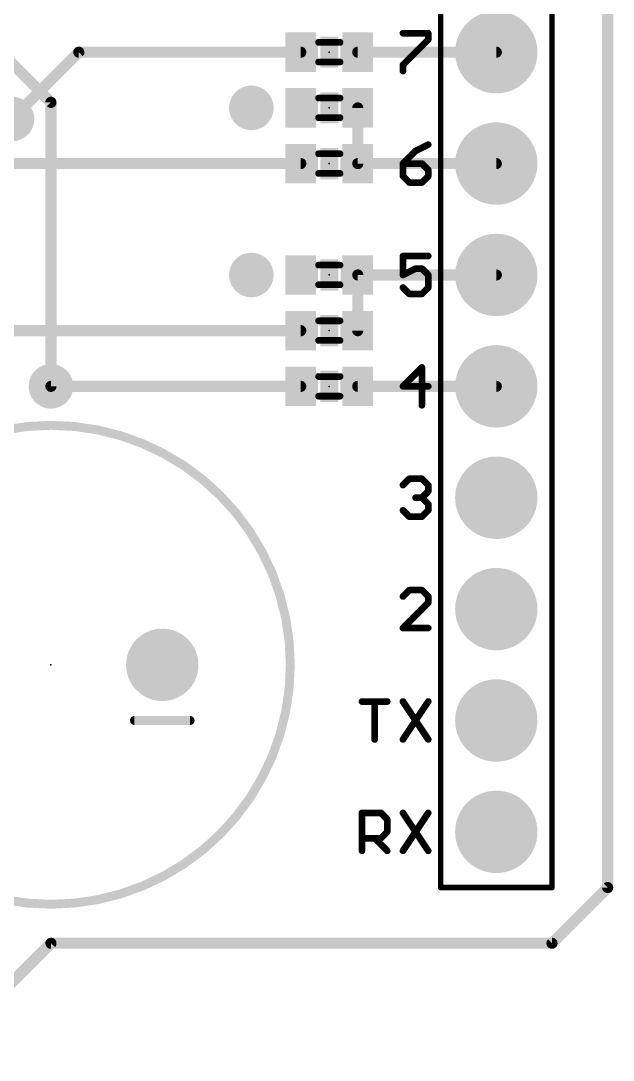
# Model space of a CAD drawing. Extents: x -7.6 to 53.5, y -11.4 to 75.3.
# Drawn here: x 39.95 to 53.47, y -0.13 to 23.58 of the extents above; entities that cross this region are included whole.
import ezdxf

# ---------------------------------------------------------------- set-up
doc = ezdxf.new("R2010")
doc.units = 0
for name, color, linetype in [('1', 12, 'CONTINUOUS'), ('16', 132, 'CONTINUOUS'), ('17', 110, 'CONTINUOUS'), ('18', 110, 'CONTINUOUS'), ('20', 53, 'CONTINUOUS'), ('21', 41, 'CONTINUOUS'), ('23', 53, 'CONTINUOUS'), ('51', 53, 'CONTINUOUS')]:
    doc.layers.add(name, color=color, linetype=linetype)

# ---------------------------------------------------------------- blocks, each defined once
blk = doc.blocks.new('ROUNDP')
at = {"const_width": 0.5}
blk.add_lwpolyline([(0, -0.25, 1), (0, 0.25, 1), (0, -0.25)], format="xyb", dxfattribs=at)
blk = doc.blocks.new('RECT')
blk.add_solid([(-0.5, -0.5), (0.5, -0.5), (-0.5, 0.5), (0.5, 0.5)])
blk = doc.blocks.new('ROUNDV')
at = {"const_width": 0.5}
blk.add_lwpolyline([(0, -0.25, 1), (0, 0.25, 1), (0, -0.25)], format="xyb", dxfattribs=at)

msp = doc.modelspace()

# ---------------------------------------------------------------- linework, layer by layer
at = {"layer": '1'}
for points, const_width in [([(53.34, 57.15), (53.34, 3.81)], 0.2032), ([(39.751, 21.336), (41.275, 22.86)], 0.254), ([(41.275, 22.86), (46.34, 22.86)], 0.254), ([(47.64, 22.86), (50.8, 22.86)], 0.254), ([(47.64, 21.59), (47.64, 20.32)], 0.254), ([(39.497, 20.32), (46.34, 20.32)], 0.254), ([(47.64, 20.32), (50.8, 20.32)], 0.254), ([(47.64, 16.51), (47.64, 17.78)], 0.254), ([(47.64, 17.78), (50.8, 17.78)], 0.254), ([(39.624, 16.51), (46.34, 16.51)], 0.254), ([(40.64, 15.24), (46.34, 15.24)], 0.254), ([(47.64, 15.24), (50.8, 15.24)], 0.254), ([(53.34, 3.81), (52.07, 2.54)], 0.2032), ([(40.64, 2.54), (38.1, 0)], 0.2032), ([(52.07, 2.54), (40.64, 2.54)], 0.2032)]:
    msp.add_lwpolyline(points, dxfattribs=dict(at, const_width=const_width))
for points, const_width in [([(41.275, 22.9235, 1), (41.275, 22.7965)], 0.127), ([(41.3199, 22.8151, 1), (41.2301, 22.9049)], 0.127), ([(46.34, 22.7965, 1), (46.34, 22.9235)], 0.127), ([(47.64, 22.9235, 1), (47.64, 22.7965)], 0.127), ([(50.8, 22.7965, 1), (50.8, 22.9235)], 0.127), ([(47.7035, 21.59, 1), (47.5765, 21.59)], 0.127), ([(46.34, 20.2565, 1), (46.34, 20.3835)], 0.127), ([(47.64, 20.3835, 1), (47.64, 20.2565)], 0.127), ([(50.8, 20.2565, 1), (50.8, 20.3835)], 0.127), ([(47.5765, 20.32, 1), (47.7035, 20.32)], 0.127), ([(47.7035, 17.78, 1), (47.5765, 17.78)], 0.127), ([(47.64, 17.8435, 1), (47.64, 17.7165)], 0.127), ([(50.8, 17.7165, 1), (50.8, 17.8435)], 0.127), ([(46.34, 16.4465, 1), (46.34, 16.5735)], 0.127), ([(47.5765, 16.51, 1), (47.7035, 16.51)], 0.127), ([(40.64, 15.3035, 1), (40.64, 15.1765)], 0.127), ([(46.34, 15.1765, 1), (46.34, 15.3035)], 0.127), ([(47.64, 15.3035, 1), (47.64, 15.1765)], 0.127), ([(50.8, 15.1765, 1), (50.8, 15.3035)], 0.127), ([(53.2892, 3.81, 1), (53.3908, 3.81)], 0.1016), ([(53.3759, 3.7741, 1), (53.3041, 3.8459)], 0.1016), ([(40.64, 2.5908, 1), (40.64, 2.4892)], 0.1016), ([(40.6759, 2.5041, 1), (40.6041, 2.5759)], 0.1016), ([(52.0341, 2.5759, 1), (52.1059, 2.5041)], 0.1016), ([(52.07, 2.4892, 1), (52.07, 2.5908)], 0.1016)]:
    msp.add_lwpolyline(points, format="xyb", dxfattribs=dict(at, const_width=const_width))
at = {"layer": '16'}
for points, const_width in [([(53.34, 57.15), (53.34, 3.81)], 0.2032), ([(40.64, 21.717), (39.37, 22.987)], 0.254), ([(40.64, 15.24), (40.64, 21.717)], 0.254), ([(53.34, 3.81), (52.07, 2.54)], 0.2032), ([(40.64, 2.54), (38.1, 0)], 0.2032), ([(52.07, 2.54), (40.64, 2.54)], 0.2032)]:
    msp.add_lwpolyline(points, dxfattribs=dict(at, const_width=const_width))
for points, const_width in [([(40.7035, 21.717, 1), (40.5765, 21.717)], 0.127), ([(40.5951, 21.6721, 1), (40.6849, 21.7619)], 0.127), ([(40.5765, 15.24, 1), (40.7035, 15.24)], 0.127), ([(53.2892, 3.81, 1), (53.3908, 3.81)], 0.1016), ([(53.3759, 3.7741, 1), (53.3041, 3.8459)], 0.1016), ([(40.64, 2.5908, 1), (40.64, 2.4892)], 0.1016), ([(40.6759, 2.5041, 1), (40.6041, 2.5759)], 0.1016), ([(52.0341, 2.5759, 1), (52.1059, 2.5041)], 0.1016), ([(52.07, 2.4892, 1), (52.07, 2.5908)], 0.1016)]:
    msp.add_lwpolyline(points, format="xyb", dxfattribs=dict(at, const_width=const_width))
at = {"layer": '20', "const_width": 0.2032}
for points in [[(53.34, 3.81), (53.34, 57.15)], [(52.07, 2.54), (53.34, 3.81)], [(38.1, 0), (40.64, 2.54)], [(40.64, 2.54), (52.07, 2.54)]]:
    msp.add_lwpolyline(points, dxfattribs=at)
at = {"layer": '20', "const_width": 0.1016}
for points in [[(53.2892, 3.81, 1), (53.3908, 3.81)], [(53.3759, 3.7741, 1), (53.3041, 3.8459)], [(40.64, 2.5908, 1), (40.64, 2.4892)], [(40.6759, 2.5041, 1), (40.6041, 2.5759)], [(52.0341, 2.5759, 1), (52.1059, 2.5041)], [(52.07, 2.4892, 1), (52.07, 2.5908)]]:
    msp.add_lwpolyline(points, format="xyb", dxfattribs=at)
at = {"layer": '21'}
for points, const_width in [([(48.6707, 23.2925), (49.2469, 23.2925)], 0.1524), ([(49.2469, 23.2925), (49.2469, 23.1485)], 0.1524), ([(49.2469, 23.1485), (48.6707, 22.5723)], 0.1524), ([(48.6707, 22.5723), (48.6707, 22.4282)], 0.1524), ([(48.9588, 20.6085), (48.6707, 20.3204)], 0.1524), ([(49.2469, 20.7525), (48.9588, 20.6085)], 0.1524), ([(48.6707, 20.3204), (48.6707, 20.0323)], 0.1524), ([(49.1029, 20.3204), (48.6707, 20.3204)], 0.1524), ([(49.2469, 20.1763), (49.1029, 20.3204)], 0.1524), ([(49.2469, 20.0323), (49.2469, 20.1763)], 0.1524), ([(48.6707, 20.0323), (48.8147, 19.8882)], 0.1524), ([(48.8147, 19.8882), (49.1029, 19.8882)], 0.1524), ([(49.1029, 19.8882), (49.2469, 20.0323)], 0.1524), ([(49.2469, 18.2125), (48.6707, 18.2125)], 0.1524), ([(48.6707, 18.2125), (48.6707, 17.7804)], 0.1524), ([(48.6707, 17.7804), (48.9588, 17.9244)], 0.1524), ([(48.9588, 17.9244), (49.1029, 17.9244)], 0.1524), ([(49.1029, 17.9244), (49.2469, 17.7804)], 0.1524), ([(49.2469, 17.7804), (49.2469, 17.4923)], 0.1524), ([(48.8147, 17.3482), (48.6707, 17.4923)], 0.1524), ([(49.2469, 17.4923), (49.1029, 17.3482)], 0.1524), ([(49.1029, 17.3482), (48.8147, 17.3482)], 0.1524), ([(49.1029, 15.6725), (48.6707, 15.2404)], 0.1524), ([(49.1029, 14.8082), (49.1029, 15.6725)], 0.1524), ([(48.6707, 15.2404), (49.2469, 15.2404)], 0.1524), ([(48.6707, 12.9885), (48.8147, 13.1325)], 0.1524), ([(48.8147, 13.1325), (49.1029, 13.1325)], 0.1524), ([(49.1029, 13.1325), (49.2469, 12.9885)], 0.1524), ([(49.2469, 12.9885), (49.2469, 12.8444)], 0.1524), ([(49.2469, 12.8444), (49.1029, 12.7004)], 0.1524), ([(49.1029, 12.7004), (48.9588, 12.7004)], 0.1524), ([(49.1029, 12.7004), (49.2469, 12.5563)], 0.1524), ([(49.2469, 12.5563), (49.2469, 12.4123)], 0.1524), ([(48.8147, 12.2682), (48.6707, 12.4123)], 0.1524), ([(49.1029, 12.2682), (48.8147, 12.2682)], 0.1524), ([(49.2469, 12.4123), (49.1029, 12.2682)], 0.1524), ([(48.8147, 10.5925), (48.6707, 10.4485)], 0.1524), ([(49.1029, 10.5925), (48.8147, 10.5925)], 0.1524), ([(49.2469, 10.4485), (49.1029, 10.5925)], 0.1524), ([(49.2469, 10.3044), (49.2469, 10.4485)], 0.1524), ([(48.6707, 9.7282), (49.2469, 10.3044)], 0.1524), ([(49.2469, 9.7282), (48.6707, 9.7282)], 0.1524), ([(47.7352, 8.0525), (48.3114, 8.0525)], 0.1524), ([(48.0233, 7.1882), (48.0233, 8.0525)], 0.1524), ([(48.6707, 8.0525), (49.2469, 7.1882)], 0.1524), ([(49.2469, 8.0525), (48.6707, 7.1882)], 0.1524), ([(42.545, 7.62), (43.815, 7.62)], 0.2032), ([(47.7352, 4.6482), (47.7352, 5.5125)], 0.1524), ([(47.7352, 5.5125), (48.1673, 5.5125)], 0.1524), ([(48.1673, 5.5125), (48.3114, 5.3685)], 0.1524), ([(48.6707, 5.5125), (49.2469, 4.6482)], 0.1524), ([(49.2469, 5.5125), (48.6707, 4.6482)], 0.1524), ([(48.3114, 5.3685), (48.3114, 5.0804)], 0.1524), ([(48.1673, 4.9363), (47.7352, 4.9363)], 0.1524), ([(48.0233, 4.9363), (48.3114, 4.6482)], 0.1524), ([(48.3114, 5.0804), (48.1673, 4.9363)], 0.1524)]:
    msp.add_lwpolyline(points, dxfattribs=dict(at, const_width=const_width))
for points, const_width in [([(48.6707, 23.3306, 1), (48.6707, 23.2544)], 0.0762), ([(49.285, 23.2925, 1), (49.2088, 23.2925)], 0.0762), ([(49.2469, 23.2544, 1), (49.2469, 23.3306)], 0.0762), ([(49.2088, 23.1485, 1), (49.285, 23.1485)], 0.0762), ([(49.2738, 23.1215, 1), (49.22, 23.1754)], 0.0762), ([(48.6437, 22.5992, 1), (48.6976, 22.5453)], 0.0762), ([(48.7088, 22.5723, 1), (48.6326, 22.5723)], 0.0762), ([(48.6326, 22.4282, 1), (48.7088, 22.4282)], 0.0762), ([(48.9418, 20.6426, 1), (48.9758, 20.5744)], 0.0762), ([(48.9857, 20.5815, 1), (48.9319, 20.6354)], 0.0762), ([(49.2639, 20.7185, 1), (49.2299, 20.7866)], 0.0762), ([(48.6437, 20.3473, 1), (48.6976, 20.2934)], 0.0762), ([(48.7088, 20.3204, 1), (48.6326, 20.3204)], 0.0762), ([(48.6707, 20.3585, 1), (48.6707, 20.2823)], 0.0762), ([(49.1298, 20.3473, 1), (49.0759, 20.2934)], 0.0762), ([(49.1029, 20.2823, 1), (49.1029, 20.3585)], 0.0762), ([(49.285, 20.1763, 1), (49.2088, 20.1763)], 0.0762), ([(49.22, 20.1494, 1), (49.2738, 20.2033)], 0.0762), ([(48.6976, 20.0592, 1), (48.6437, 20.0053)], 0.0762), ([(48.6326, 20.0323, 1), (48.7088, 20.0323)], 0.0762), ([(48.8147, 19.9263, 1), (48.8147, 19.8501)], 0.0762), ([(48.7878, 19.8613, 1), (48.8417, 19.9151)], 0.0762), ([(49.0759, 19.9151, 1), (49.1298, 19.8613)], 0.0762), ([(49.1029, 19.8501, 1), (49.1029, 19.9263)], 0.0762), ([(49.2088, 20.0323, 1), (49.285, 20.0323)], 0.0762), ([(49.2738, 20.0053, 1), (49.22, 20.0592)], 0.0762), ([(48.6707, 18.2506, 1), (48.6707, 18.1744)], 0.0762), ([(48.7088, 18.2125, 1), (48.6326, 18.2125)], 0.0762), ([(49.2469, 18.1744, 1), (49.2469, 18.2506)], 0.0762), ([(48.6536, 17.8144, 1), (48.6877, 17.7463)], 0.0762), ([(48.6326, 17.7804, 1), (48.7088, 17.7804)], 0.0762), ([(48.9588, 17.9625, 1), (48.9588, 17.8863)], 0.0762), ([(48.9758, 17.8903, 1), (48.9418, 17.9585)], 0.0762), ([(49.1298, 17.9514, 1), (49.0759, 17.8975)], 0.0762), ([(49.1029, 17.8863, 1), (49.1029, 17.9625)], 0.0762), ([(49.285, 17.7804, 1), (49.2088, 17.7804)], 0.0762), ([(49.22, 17.7534, 1), (49.2738, 17.8073)], 0.0762), ([(48.6976, 17.5192, 1), (48.6437, 17.4653)], 0.0762), ([(49.2738, 17.4653, 1), (49.22, 17.5192)], 0.0762), ([(48.8147, 17.3863, 1), (48.8147, 17.3101)], 0.0762), ([(48.7878, 17.3213, 1), (48.8417, 17.3751)], 0.0762), ([(49.0759, 17.3751, 1), (49.1298, 17.3213)], 0.0762), ([(49.1029, 17.3101, 1), (49.1029, 17.3863)], 0.0762), ([(49.2088, 17.4923, 1), (49.285, 17.4923)], 0.0762), ([(49.141, 15.6725, 1), (49.0648, 15.6725)], 0.0762), ([(49.1298, 15.6456, 1), (49.0759, 15.6995)], 0.0762), ([(48.6437, 15.2673, 1), (48.6976, 15.2134)], 0.0762), ([(48.6707, 15.2785, 1), (48.6707, 15.2023)], 0.0762), ([(49.2469, 15.2023, 1), (49.2469, 15.2785)], 0.0762), ([(49.0648, 14.8082, 1), (49.141, 14.8082)], 0.0762), ([(40.64, 3.429, 1), (40.64, 14.351, 1), (40.64, 3.429)], 0.2032), ([(48.6437, 13.0154, 1), (48.6976, 12.9615)], 0.0762), ([(48.8147, 13.1706, 1), (48.8147, 13.0944)], 0.0762), ([(48.8417, 13.1056, 1), (48.7878, 13.1595)], 0.0762), ([(49.1298, 13.1595, 1), (49.0759, 13.1056)], 0.0762), ([(49.1029, 13.0944, 1), (49.1029, 13.1706)], 0.0762), ([(49.285, 12.9885, 1), (49.2088, 12.9885)], 0.0762), ([(49.22, 12.9615, 1), (49.2738, 13.0154)], 0.0762), ([(49.2088, 12.8444, 1), (49.285, 12.8444)], 0.0762), ([(49.2738, 12.8175, 1), (49.22, 12.8714)], 0.0762), ([(48.9588, 12.7385, 1), (48.9588, 12.6623)], 0.0762), ([(49.1298, 12.7273, 1), (49.0759, 12.6734)], 0.0762), ([(49.0759, 12.7273, 1), (49.1298, 12.6734)], 0.0762), ([(49.1029, 12.6623, 1), (49.1029, 12.7385)], 0.0762), ([(49.285, 12.5563, 1), (49.2088, 12.5563)], 0.0762), ([(49.22, 12.5294, 1), (49.2738, 12.5833)], 0.0762), ([(48.6976, 12.4392, 1), (48.6437, 12.3853)], 0.0762), ([(48.8147, 12.3063, 1), (48.8147, 12.2301)], 0.0762), ([(48.7878, 12.2413, 1), (48.8417, 12.2951)], 0.0762), ([(49.0759, 12.2951, 1), (49.1298, 12.2413)], 0.0762), ([(49.1029, 12.2301, 1), (49.1029, 12.3063)], 0.0762), ([(49.2088, 12.4123, 1), (49.285, 12.4123)], 0.0762), ([(49.2738, 12.3853, 1), (49.22, 12.4392)], 0.0762), ([(48.8147, 10.6306, 1), (48.8147, 10.5544)], 0.0762), ([(48.8417, 10.5656, 1), (48.7878, 10.6195)], 0.0762), ([(49.1298, 10.6195, 1), (49.0759, 10.5656)], 0.0762), ([(49.1029, 10.5544, 1), (49.1029, 10.6306)], 0.0762), ([(48.6437, 10.4754, 1), (48.6976, 10.4215)], 0.0762), ([(49.285, 10.4485, 1), (49.2088, 10.4485)], 0.0762), ([(49.22, 10.4215, 1), (49.2738, 10.4754)], 0.0762), ([(49.2088, 10.3044, 1), (49.285, 10.3044)], 0.0762), ([(49.2738, 10.2775, 1), (49.22, 10.3314)], 0.0762), ([(48.6707, 9.7663, 1), (48.6707, 9.6901)], 0.0762), ([(48.6437, 9.7551, 1), (48.6976, 9.7013)], 0.0762), ([(49.2469, 9.6901, 1), (49.2469, 9.7663)], 0.0762), ([(47.7352, 8.0906, 1), (47.7352, 8.0144)], 0.0762), ([(48.0614, 8.0525, 1), (47.9852, 8.0525)], 0.0762), ([(48.3114, 8.0144, 1), (48.3114, 8.0906)], 0.0762), ([(48.7024, 8.0737, 1), (48.639, 8.0314)], 0.0762), ([(49.2786, 8.0314, 1), (49.2152, 8.0737)], 0.0762), ([(42.545, 7.6708, 1), (42.545, 7.5692)], 0.1016), ([(43.815, 7.5692, 1), (43.815, 7.6708)], 0.1016), ([(47.9852, 7.1882, 1), (48.0614, 7.1882)], 0.0762), ([(48.639, 7.2093, 1), (48.7024, 7.1671)], 0.0762), ([(49.2152, 7.1671, 1), (49.2786, 7.2093)], 0.0762), ([(47.7733, 5.5125, 1), (47.6971, 5.5125)], 0.0762), ([(47.7352, 5.5506, 1), (47.7352, 5.4744)], 0.0762), ([(48.1943, 5.5395, 1), (48.1404, 5.4856)], 0.0762), ([(48.1673, 5.4744, 1), (48.1673, 5.5506)], 0.0762), ([(48.7024, 5.5337, 1), (48.639, 5.4914)], 0.0762), ([(49.2786, 5.4914, 1), (49.2152, 5.5337)], 0.0762), ([(48.3495, 5.3685, 1), (48.2733, 5.3685)], 0.0762), ([(48.2844, 5.3415, 1), (48.3383, 5.3954)], 0.0762), ([(47.7352, 4.9744, 1), (47.7352, 4.8982)], 0.0762), ([(48.0502, 4.9633, 1), (47.9963, 4.9094)], 0.0762), ([(48.1404, 4.9633, 1), (48.1943, 4.9094)], 0.0762), ([(48.1673, 4.8982, 1), (48.1673, 4.9744)], 0.0762), ([(48.2733, 5.0804, 1), (48.3495, 5.0804)], 0.0762), ([(48.3383, 5.0534, 1), (48.2844, 5.1073)], 0.0762), ([(47.6971, 4.6482, 1), (47.7733, 4.6482)], 0.0762), ([(48.2844, 4.6213, 1), (48.3383, 4.6751)], 0.0762), ([(48.639, 4.6693, 1), (48.7024, 4.6271)], 0.0762), ([(49.2152, 4.6271, 1), (49.2786, 4.6693)], 0.0762)]:
    msp.add_lwpolyline(points, format="xyb", dxfattribs=dict(at, const_width=const_width))
at = {"layer": '23'}
for p in [(46.99, 22.86), (46.99, 21.59), (46.99, 20.32), (46.99, 17.78), (46.99, 16.51), (46.99, 15.24), (40.64, 8.89)]:
    msp.add_point(p, dxfattribs=at)
at = {"layer": '51'}
for points, const_width in [([(53.34, 3.81), (53.34, 57.15)], 0.254), ([(49.53, 3.81), (49.53, 24.13)], 0.127), ([(52.07, 24.13), (52.07, 3.81)], 0.127), ([(46.745, 23.084), (47.235, 23.084)], 0.1524), ([(47.235, 22.636), (46.745, 22.636)], 0.1524), ([(46.745, 21.814), (47.235, 21.814)], 0.1524), ([(47.235, 21.366), (46.745, 21.366)], 0.1524), ([(46.745, 20.544), (47.235, 20.544)], 0.1524), ([(47.235, 20.096), (46.745, 20.096)], 0.1524), ([(46.745, 18.004), (47.235, 18.004)], 0.1524), ([(47.235, 17.556), (46.745, 17.556)], 0.1524), ([(46.745, 16.734), (47.235, 16.734)], 0.1524), ([(47.235, 16.286), (46.745, 16.286)], 0.1524), ([(46.745, 15.464), (47.235, 15.464)], 0.1524), ([(47.235, 15.016), (46.745, 15.016)], 0.1524), ([(52.07, 3.81), (49.53, 3.81)], 0.127), ([(52.07, 2.54), (53.34, 3.81)], 0.254), ([(38.1, 0), (40.64, 2.54)], 0.254), ([(40.64, 2.54), (52.07, 2.54)], 0.254)]:
    msp.add_lwpolyline(points, dxfattribs=dict(at, const_width=const_width))
for points, const_width in [([(46.745, 23.1221, 1), (46.745, 23.0459)], 0.0762), ([(47.235, 23.0459, 1), (47.235, 23.1221)], 0.0762), ([(46.745, 22.6741, 1), (46.745, 22.5979)], 0.0762), ([(47.235, 22.5979, 1), (47.235, 22.6741)], 0.0762), ([(46.745, 21.8521, 1), (46.745, 21.7759)], 0.0762), ([(47.235, 21.7759, 1), (47.235, 21.8521)], 0.0762), ([(46.745, 21.4041, 1), (46.745, 21.3279)], 0.0762), ([(47.235, 21.3279, 1), (47.235, 21.4041)], 0.0762), ([(46.745, 20.5821, 1), (46.745, 20.5059)], 0.0762), ([(47.235, 20.5059, 1), (47.235, 20.5821)], 0.0762), ([(46.745, 20.1341, 1), (46.745, 20.0579)], 0.0762), ([(47.235, 20.0579, 1), (47.235, 20.1341)], 0.0762), ([(46.745, 18.0421, 1), (46.745, 17.9659)], 0.0762), ([(47.235, 17.9659, 1), (47.235, 18.0421)], 0.0762), ([(46.745, 17.5941, 1), (46.745, 17.5179)], 0.0762), ([(47.235, 17.5179, 1), (47.235, 17.5941)], 0.0762), ([(46.745, 16.7721, 1), (46.745, 16.6959)], 0.0762), ([(47.235, 16.6959, 1), (47.235, 16.7721)], 0.0762), ([(46.745, 16.3241, 1), (46.745, 16.2479)], 0.0762), ([(47.235, 16.2479, 1), (47.235, 16.3241)], 0.0762), ([(46.745, 15.5021, 1), (46.745, 15.4259)], 0.0762), ([(47.235, 15.4259, 1), (47.235, 15.5021)], 0.0762), ([(46.745, 15.0541, 1), (46.745, 14.9779)], 0.0762), ([(47.235, 14.9779, 1), (47.235, 15.0541)], 0.0762), ([(49.4982, 3.81, 1), (49.5618, 3.81)], 0.0635), ([(49.53, 3.8418, 1), (49.53, 3.7782)], 0.0635), ([(52.0382, 3.81, 1), (52.1018, 3.81)], 0.0635), ([(52.07, 3.7782, 1), (52.07, 3.8418)], 0.0635), ([(53.2765, 3.81, 1), (53.4035, 3.81)], 0.127), ([(53.3849, 3.7651, 1), (53.2951, 3.8549)], 0.127), ([(40.64, 2.6035, 1), (40.64, 2.4765)], 0.127), ([(40.6849, 2.4951, 1), (40.5951, 2.5849)], 0.127), ([(52.0251, 2.5849, 1), (52.1149, 2.4951)], 0.127), ([(52.07, 2.4765, 1), (52.07, 2.6035)], 0.127)]:
    msp.add_lwpolyline(points, format="xyb", dxfattribs=dict(at, const_width=const_width))

# ---------------------------------------------------------------- block references
at = {"layer": '1', "xscale": 0.7, "yscale": 0.9, "rotation": 180}
for p in [(46.34, 22.86), (47.64, 22.86), (46.34, 20.32), (47.64, 20.32), (46.34, 16.51), (47.64, 16.51), (46.34, 15.24), (47.64, 15.24)]:
    msp.add_blockref('RECT', p, dxfattribs=at)
at = {"layer": '1', "xscale": 0.7, "yscale": 0.9}
for p in [(46.34, 21.59), (47.64, 21.59), (46.34, 17.78), (47.64, 17.78)]:
    msp.add_blockref('RECT', p, dxfattribs=at)
at = {"layer": '17'}
for p, xscale, yscale, rotation in [((50.8, 22.86), 1.8796, 1.8796, 270), ((50.8, 22.86), 1.8796, 1.8796, 270), ((50.8, 20.32), 1.8796, 1.8796, 270), ((50.8, 20.32), 1.8796, 1.8796, 270), ((50.8, 17.78), 1.8796, 1.8796, 270), ((50.8, 17.78), 1.8796, 1.8796, 270), ((50.8, 15.24), 1.8796, 1.8796, 270), ((50.8, 15.24), 1.8796, 1.8796, 270), ((50.8, 12.7), 1.8796, 1.8796, 270), ((50.8, 12.7), 1.8796, 1.8796, 270), ((50.8, 10.16), 1.8796, 1.8796, 270), ((50.8, 10.16), 1.8796, 1.8796, 270), ((43.18, 8.89), 1.651, 1.651, 180), ((43.18, 8.89), 1.651, 1.651, 180), ((50.8, 7.62), 1.8796, 1.8796, 270), ((50.8, 7.62), 1.8796, 1.8796, 270), ((50.8, 5.08), 1.8796, 1.8796, 270), ((50.8, 5.08), 1.8796, 1.8796, 270)]:
    msp.add_blockref('ROUNDP', p, dxfattribs=dict(at, xscale=xscale, yscale=yscale, rotation=rotation))
at = {"layer": '18', "xscale": 1.016, "yscale": 1.016}
for p in [(45.212, 21.59), (45.212, 21.59), (39.751, 21.336), (39.751, 21.336), (45.212, 17.78), (45.212, 17.78), (40.64, 15.24), (40.64, 15.24)]:
    msp.add_blockref('ROUNDV', p, dxfattribs=at)
at = {"layer": '21', "xscale": 0.4064, "yscale": 0.7112, "rotation": 180}
for p in [(46.99, 22.86), (46.99, 20.32), (46.99, 16.51), (46.99, 15.24)]:
    msp.add_blockref('RECT', p, dxfattribs=at)
at = {"layer": '21', "xscale": 0.4064, "yscale": 0.7112}
for p in [(46.99, 21.59), (46.99, 17.78)]:
    msp.add_blockref('RECT', p, dxfattribs=at)
at = {"layer": '51', "xscale": 0.3, "yscale": 0.5999, "rotation": 180}
for p in [(46.5812, 22.8649), (47.394, 22.8649), (46.5812, 20.3249), (47.394, 20.3249), (46.5812, 16.5148), (47.394, 16.5148), (46.5812, 15.2449), (47.394, 15.2449)]:
    msp.add_blockref('RECT', p, dxfattribs=at)
at = {"layer": '51', "xscale": 0.3, "yscale": 0.5999}
for p in [(46.586, 21.5852), (47.3988, 21.5852), (46.586, 17.7752), (47.3988, 17.7752)]:
    msp.add_blockref('RECT', p, dxfattribs=at)

doc.saveas('drawing.dxf')
